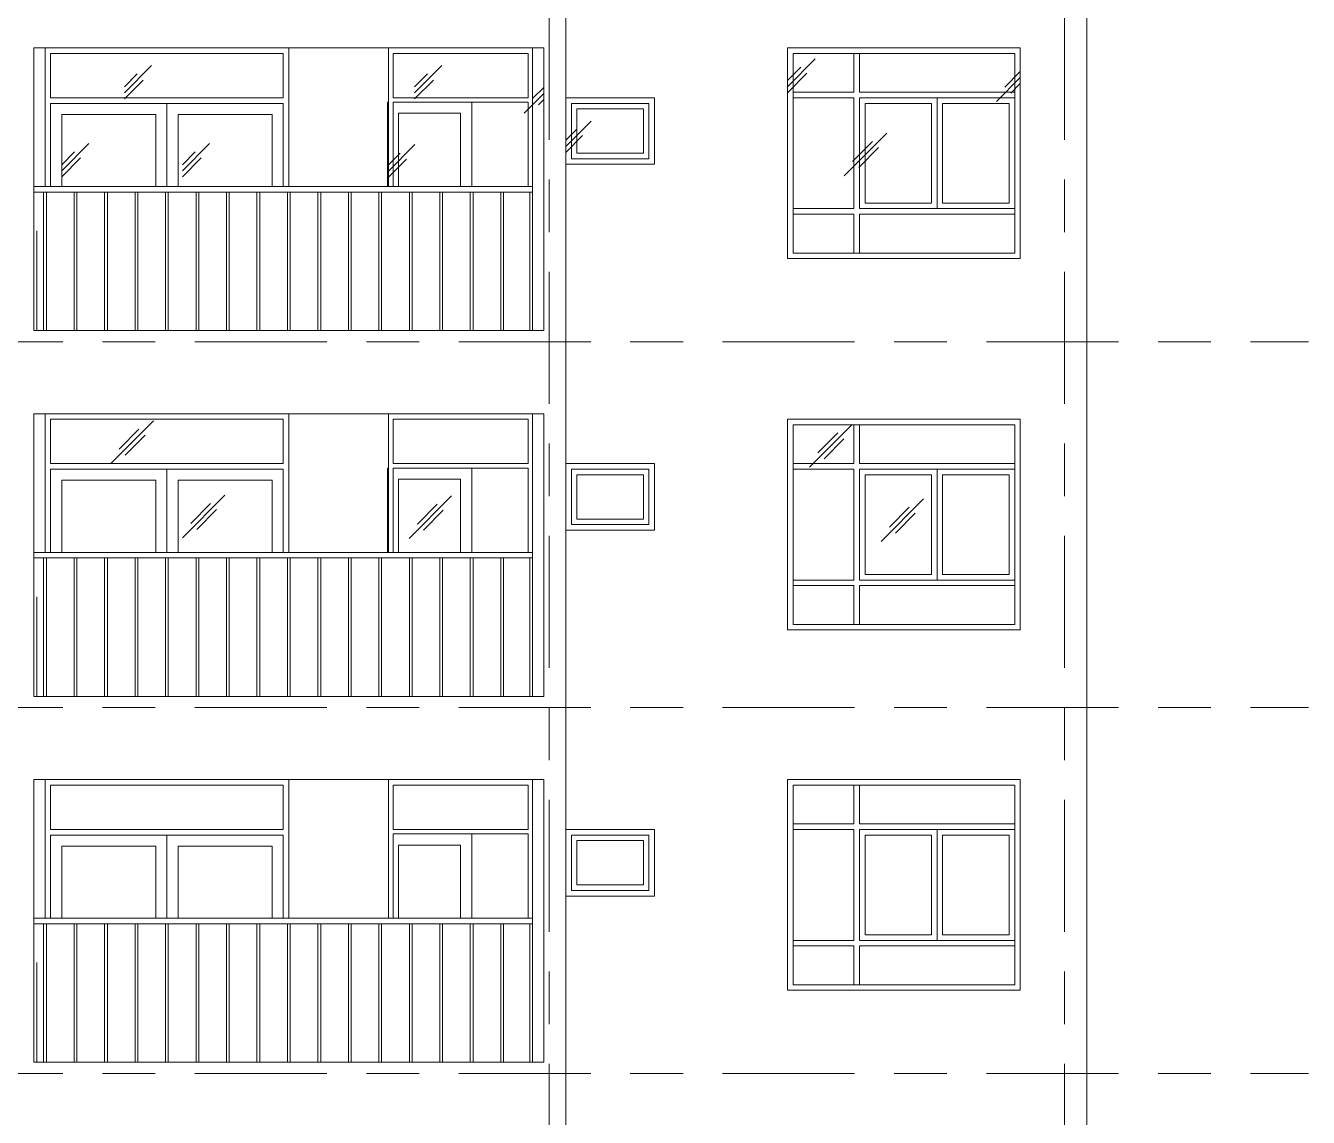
# Model space of a CAD drawing. Header units: millimetres. Extents: x -2100 to 124761, y -10432 to 93550.
# Drawn here: x 33025 to 44600, y 21504 to 31351 of the extents above; entities that cross this region are included whole.
import ezdxf
from ezdxf.xclip import XClip

# ---------------------------------------------------------------- set-up
doc = ezdxf.new("R2010")
doc.units = ezdxf.units.MM
doc.header["$XCLIPFRAME"] = 0
doc.linetypes.add('Centre', pattern=[31.749999999999996, 6.349999999999999, -4.7625, 15.875, -4.7625])
for name, color, linetype, lineweight in [('CUA', 31, 'Continuous', 9), ('KINH', 152, 'Continuous', 5), ('NET THAY 1', 41, 'Continuous', 5), ('NET THAY 2', 55, 'Continuous', 5), ('NET-THAY', 2, 'Continuous', 9), ('TRUC', 225, 'Continuous', 5)]:
    doc.layers.add(name, color=color, linetype=linetype, lineweight=lineweight)

# ---------------------------------------------------------------- blocks, each defined once
blk = doc.blocks.new('Railing - 25mm-1425477-MẶT ĐỨNG TRỤC A-Q')
at = {"layer": 'NET THAY 2'}
for p, q in [((30037.43651796353, 86700.00000000036), (30037.43651796353, 87950.00000000038)), ((30062.43651796354, 87950.00000000038), (30062.43651796354, 86700.00000000036))]:
    blk.add_line(p, q, dxfattribs=at)
blk = doc.blocks.new('Railing - 25mm-V61-MẶT ĐỨNG TRỤC A-Q')
at = {"layer": 'NET THAY 2'}
blk.add_line((30024.93453355518, 87600.00000000038), (30024.93453355518, 86700.00000000036), dxfattribs=at)
blk = doc.blocks.new('Railing - Railing-1821296-MẶT ĐỨNG TRỤC A-Q')
for name, p in [('Railing - 25mm-1425477-MẶT ĐỨNG TRỤC A-Q', (3149.999999999985, -64700.00000000004)), ('Railing - 25mm-1425477-MẶT ĐỨNG TRỤC A-Q', (3424.999999999988, -64700.00000000004)), ('Railing - 25mm-1425477-MẶT ĐỨNG TRỤC A-Q', (3699.999999999986, -64700.00000000004)), ('Railing - 25mm-1425477-MẶT ĐỨNG TRỤC A-Q', (3974.999999999984, -64700.00000000004)), ('Railing - 25mm-1425477-MẶT ĐỨNG TRỤC A-Q', (4249.999999999986, -64700.00000000004)), ('Railing - 25mm-1425477-MẶT ĐỨNG TRỤC A-Q', (4524.999999999985, -64700.00000000004)), ('Railing - 25mm-1425477-MẶT ĐỨNG TRỤC A-Q', (4799.999999999987, -64700.00000000004)), ('Railing - 25mm-1425477-MẶT ĐỨNG TRỤC A-Q', (5074.999999999985, -64700.00000000004)), ('Railing - 25mm-1425477-MẶT ĐỨNG TRỤC A-Q', (5349.999999999984, -64700.00000000004)), ('Railing - 25mm-1425477-MẶT ĐỨNG TRỤC A-Q', (5624.999999999986, -64700.00000000004)), ('Railing - 25mm-1425477-MẶT ĐỨNG TRỤC A-Q', (5899.999999999985, -64700.00000000004)), ('Railing - 25mm-1425477-MẶT ĐỨNG TRỤC A-Q', (6174.999999999986, -64700.00000000004)), ('Railing - 25mm-1425477-MẶT ĐỨNG TRỤC A-Q', (6449.999999999985, -64700.00000000004)), ('Railing - 25mm-1425477-MẶT ĐỨNG TRỤC A-Q', (6724.999999999987, -64700.00000000004)), ('Railing - 25mm-1425477-MẶT ĐỨNG TRỤC A-Q', (6999.999999999985, -64700.00000000004)), ('Railing - 25mm-1425477-MẶT ĐỨNG TRỤC A-Q', (7274.999999999988, -64700.00000000004)), ('Railing - 25mm-1425477-MẶT ĐỨNG TRỤC A-Q', (7537.499999999985, -64700.00000000004)), ('Railing - 25mm-V61-MẶT ĐỨNG TRỤC A-Q', (3100.001984408354, -64700.00000000004))]:
    blk.add_blockref(name, p)
blk = doc.blocks.new('X-PHONG NGU 2 - X-PHONG NGU 2_Recovery_-1759957-MẶT ĐỨNG TRỤC A-Q')
at = {"layer": 'CUA'}
for p, q in [((3653.386837741483, 84100.0000000003), (3653.386837741483, 82200.0000000003)), ((5753.386837741482, 84100.0000000003), (3653.386837741483, 84100.0000000003)), ((3703.386837741483, 84050.00000000029), (5703.386837741483, 84050.00000000029)), ((3703.386837741483, 82250.00000000029), (3703.386837741483, 84050.00000000029)), ((4303.386837741483, 84050.00000000029), (4253.386837741482, 84050.00000000029)), ((4253.386837741482, 84050.00000000029), (4253.386837741482, 83700.0000000003)), ((4303.386837741483, 83700.0000000003), (4303.386837741483, 84050.00000000029)), ((5703.386837741483, 84050.00000000029), (5703.386837741483, 82250.00000000029)), ((5753.386837741482, 82200.0000000003), (5753.386837741482, 84100.0000000003)), ((4253.386837741483, 83700.0000000003), (3703.386837741483, 83700.0000000003)), ((3703.386837741483, 83700.0000000003), (3703.386837741483, 83650.0000000003)), ((5703.386837741465, 83700.0000000003), (4303.386837741483, 83700.0000000003)), ((5703.386837741465, 83650.0000000003), (5703.386837741465, 83700.0000000003)), ((3703.386837741483, 83650.0000000003), (4253.386837741483, 83650.0000000003)), ((4253.386837741482, 83650.0000000003), (4253.386837741482, 82650.0000000003)), ((5003.386837741471, 83650.0000000003), (4303.386837741481, 83650.0000000003)), ((4303.386837741481, 83650.0000000003), (4303.386837741481, 82650.0000000003)), ((4303.386837741483, 82650.0000000003), (4303.386837741483, 83650.0000000003)), ((4303.386837741483, 83650.0000000003), (5703.386837741465, 83650.0000000003)), ((4353.386837741481, 82700.00000000029), (4353.386837741481, 83600.00000000029)), ((4353.386837741481, 83600.00000000029), (4953.38683774147, 83600.00000000029)), ((4953.38683774147, 83600.00000000029), (4953.38683774147, 82700.00000000029)), ((5003.386837741471, 82650.0000000003), (5003.386837741471, 83650.0000000003)), ((5053.386837741463, 83600.00000000029), (5653.386837741452, 83600.00000000029)), ((5053.386837741465, 82700.00000000029), (5053.386837741463, 83600.00000000029)), ((5653.386837741452, 83600.00000000029), (5653.386837741456, 82700.00000000029)), ((4253.386837741482, 82650.0000000003), (3703.386837741483, 82650.0000000003)), ((3703.386837741483, 82650.0000000003), (3703.386837741483, 82600.00000000029)), ((4303.386837741481, 82650.0000000003), (5003.386837741471, 82650.0000000003)), ((5703.386837741483, 82650.0000000003), (4303.386837741483, 82650.0000000003)), ((4953.38683774147, 82700.00000000029), (4353.386837741481, 82700.00000000029)), ((5653.386837741456, 82700.00000000029), (5053.386837741465, 82700.00000000029)), ((5703.386837741483, 82600.00000000029), (5703.386837741483, 82650.0000000003)), ((3703.386837741483, 82600.00000000029), (4253.386837741482, 82600.00000000029)), ((4253.386837741482, 82600.00000000029), (4253.386837741482, 82250.00000000029)), ((4303.386837741483, 82250.00000000029), (4303.386837741483, 82600.00000000029)), ((4303.386837741483, 82600.00000000029), (5703.386837741483, 82600.00000000029)), ((3653.386837741483, 82200.0000000003), (5753.386837741482, 82200.0000000003)), ((5703.386837741483, 82250.00000000029), (3703.386837741483, 82250.00000000029)), ((4253.386837741482, 82250.00000000029), (4303.386837741483, 82250.00000000029))]:
    blk.add_line(p, q, dxfattribs=at)
blk = doc.blocks.new('X-PHONG WC - X-PHONG WC 2-1722875-MẶT ĐỨNG TRỤC A-Q')
at = {"layer": 'CUA'}
for p, q in [((38699.8932338094, 24100.00000000034), (37899.93651796399, 24100.00000000034)), ((38699.8932338094, 23500.00000000034), (38699.8932338094, 24100.00000000034)), ((37949.8932338094, 23550.00000000034), (37949.8932338094, 24050.00000000034)), ((37949.8932338094, 24050.00000000034), (38649.8932338094, 24050.00000000034)), ((38649.8932338094, 24050.00000000034), (37949.8932338094, 24050.00000000034)), ((37949.8932338094, 24050.00000000034), (37949.8932338094, 23550.00000000034)), ((37999.8932338094, 23600.00000000034), (37999.8932338094, 24000.00000000034)), ((37999.8932338094, 24000.00000000034), (38599.8932338094, 24000.00000000034)), ((38599.8932338094, 24000.00000000034), (38599.8932338094, 23600.00000000034)), ((38649.8932338094, 24050.00000000034), (38649.8932338094, 23550.00000000034)), ((38649.8932338094, 23550.00000000034), (38649.8932338094, 24050.00000000034)), ((37899.93651796399, 23500.00000000034), (38699.8932338094, 23500.00000000034)), ((38649.8932338094, 23550.00000000034), (37949.8932338094, 23550.00000000034)), ((37949.8932338094, 23550.00000000034), (38649.8932338094, 23550.00000000034)), ((38599.8932338094, 23600.00000000034), (37999.8932338094, 23600.00000000034))]:
    blk.add_line(p, q, dxfattribs=at)
blk = doc.blocks.new('CUA LO GIA _LUA_ - CUA LO GIA _LUA_-V102-MẶT ĐỨNG TRỤC A-Q')
at = {"layer": 'CUA'}
for p, q in [((35349.93651796401, 24050.00000000211), (33249.93651796401, 24050.00000000211)), ((34299.93651796401, 24000.0000000021), (33249.93651796401, 24000.0000000021)), ((33249.936517964, 23250.00000000145), (33249.93651796401, 24000.0000000021)), ((33249.93651796401, 24000.0000000021), (33249.936517964, 23250.00000000145)), ((33249.93651796401, 24000.0000000021), (35349.93651796401, 24000.0000000021)), ((34299.93651796401, 24000.0000000021), (34299.93651796401, 23250.00000000145)), ((35349.93651796401, 23250.00000000145), (35349.93651796401, 24000.0000000021)), ((33349.93651796401, 23900.00000000211), (33349.93651796401, 23250.00000000145)), ((33349.93651796401, 23900.00000000211), (34199.93651796401, 23900.00000000211)), ((34199.93651796401, 23250.00000000145), (34199.93651796401, 23900.00000000211)), ((34399.93651796401, 23900.00000000211), (35249.93651796401, 23900.00000000211)), ((34399.93651796401, 23900.00000000211), (34399.93651796401, 23250.00000000145)), ((35249.93651796402, 23250.00000000145), (35249.93651796401, 23900.00000000211))]:
    blk.add_line(p, q, dxfattribs=at)
for points in [[(33199.93651796401, 23250.00000000145), (33199.93651796401, 24500.00000000032), (35399.93651796401, 24500.00000000032), (35399.93651796401, 23250.00000000145)], [(33249.93651796401, 24050.00000000211), (33249.93651796401, 24450.00000000032), (35349.93651796399, 24450.00000000032), (35349.93651796401, 24050.00000000211)]]:
    blk.add_lwpolyline(points, dxfattribs=at)
blk = doc.blocks.new('CUA SAN PHOI LUA1 - CUA SAN PHOI LUA 700-V103-MẶT ĐỨNG TRỤC A-Q')
at = {"layer": 'CUA'}
for p, q in [((37559.936517964, 24100.00000000099), (36339.93651796398, 24100.00000000099)), ((36299.93651796398, 24060.00000000033), (36289.93651796399, 24060.00000000033)), ((36289.93651796399, 22950.00000000034), (36289.93651796399, 24060.00000000033)), ((36339.93651796398, 22950.00000000033), (36339.93651796398, 24060.00000000033)), ((36339.93651796398, 24060.00000000033), (37559.936517964, 24060.00000000033)), ((37049.93651796399, 24060.00000000033), (37049.93651796399, 22950.00000000034)), ((37559.936517964, 22950.00000000034), (37559.936517964, 24060.00000000033)), ((36389.93651796398, 23960.00000000032), (36389.93651796398, 22950.00000000034)), ((36389.93651796398, 23960.00000000032), (36949.93651796399, 23960.00000000032)), ((36949.93651796399, 22950.00000000034), (36949.93651796399, 23960.00000000032)), ((36289.93651796399, 22000.00000000033), (36289.93651796399, 22900.00000000033)), ((36299.93651796399, 22900.00000000033), (36299.93651796399, 22000.00000000034)), ((36339.93651796398, 22000.00000000034), (36339.93651796398, 22900.00000000033)), ((36389.93651796398, 22900.00000000033), (36389.93651796398, 22800.00000000032)), ((36949.93651796399, 22800.00000000032), (36949.93651796399, 22900.00000000033)), ((37559.936517964, 22000.00000000034), (37559.936517964, 22900.00000000033)), ((36389.93651796398, 22800.00000000032), (36487.43651796351, 22800.00000000032)), ((36487.43651796351, 22700.00000000032), (36389.93651796398, 22700.00000000032)), ((36389.93651796398, 22700.00000000032), (36389.93651796398, 22000.00000000033)), ((36512.43651796351, 22800.00000000032), (36762.43651796351, 22800.00000000032)), ((36762.43651796351, 22700.00000000032), (36512.43651796351, 22700.00000000032)), ((36787.43651796351, 22800.00000000032), (36949.93651796399, 22800.00000000032)), ((36949.93651796399, 22700.00000000032), (36787.43651796351, 22700.00000000032)), ((36949.93651796399, 22000.00000000033), (36949.93651796399, 22700.00000000032))]:
    blk.add_line(p, q, dxfattribs=at)
for points in [[(36299.93651796399, 22950.00000000034), (36299.93651796399, 24549.99999999921), (37599.936517964, 24549.99999999921), (37599.936517964, 22950.00000000034)], [(36339.93651796398, 24100.00000000099), (36339.93651796398, 24499.9999999992), (37559.936517964, 24499.99999999921), (37559.936517964, 24100.00000000033)]]:
    blk.add_lwpolyline(points, dxfattribs=at)
blk = doc.blocks.new('Top Rail Type - Top Rail_Internal_-1821310-MẶT ĐỨNG TRỤC A-Q')
at = {"layer": 'NET THAY 1'}
for p, q in [((37599.93651796351, 22950.00000000034), (33099.93651796354, 22950.00000000034)), ((37599.93651796351, 22950.00000000034), (37599.93651796351, 22900.00000000034)), ((33099.93651796354, 22900.00000000034), (37599.93651796351, 22900.00000000034))]:
    blk.add_line(p, q, dxfattribs=at)
blk = doc.blocks.new('A$C26D738F4')
at = {"layer": 'KINH'}
h = blk.add_hatch(dxfattribs=at)
h.set_pattern_fill('FP_11', color=256, style=0, pattern_type=2)
h.set_pattern_definition([(45.20399999999999, (-4122.912302992554, -13944.45211912523), (0.002376607802602848, 2031.999482379696), [252.695, -2610.806]), (45.20399999999999, (-4177.69530299255, -13889.27711912522), (0.002376607802602848, 2031.999482379696), [252.695, -2610.806]), (45.20399999999999, (-4253.021302992551, -14020.31711912523), (0.002376607802602848, 2031.999482379696), [544.2669999999999, -2319.235]), (45.20399999999999, (-5494.864302992544, -12583.01211912523), (0.002376607802602848, 2031.999482379696), [252.695, -2610.806]), (45.20399999999999, (-5549.64730299254, -12527.83711912524), (0.002376607802602848, 2031.999482379696), [252.695, -2610.806]), (45.20399999999999, (-5624.974302992545, -12658.87711912523), (0.002376607802602848, 2031.999482379696), [544.2669999999999, -2319.235])])
h.paths.add_polyline_path([(10446.84491845511, -2423.520310622218), (10446.84491845509, -323.5203106222179), (9036.863052136498, -323.5203106221816), (9036.863052136527, -2423.520310622182)])
h = blk.add_hatch(dxfattribs=at)
h.set_pattern_fill('FP_11', color=256, style=0, pattern_type=2)
h.set_pattern_definition([(45.20399999999999, (-8383.205845005272, -14048.44499999966), (0.002376607802602848, 2031.999482379696), [252.695, -2610.806]), (45.20399999999999, (-8437.988845005275, -13993.26999999965), (0.002376607802602848, 2031.999482379696), [252.695, -2610.806]), (45.20399999999999, (-8513.314845005269, -14124.30999999966), (0.002376607802602848, 2031.999482379696), [544.2669999999999, -2319.235]), (45.20399999999999, (-9755.15784500527, -12687.00499999966), (0.002376607802602848, 2031.999482379696), [252.695, -2610.806]), (45.20399999999999, (-9809.940845005265, -12631.82999999967), (0.002376607802602848, 2031.999482379696), [252.695, -2610.806]), (45.20399999999999, (-9885.26784500527, -12762.86999999966), (0.002376607802602848, 2031.999482379696), [544.2669999999999, -2319.235])])
h.paths.add_polyline_path([(6836.866560525123, -2649.999999999462), (6836.866560525086, -749.9999999993524), (4736.866560525094, -749.999999999156), (4736.866560525123, -2649.999999999265)])
h = blk.add_hatch(dxfattribs=at)
h.set_pattern_fill('FP_11', color=256, style=0, pattern_type=2)
h.set_pattern_definition([(45.20399999999999, (-2917.164503377957, -13284.77173004461), (0.002376607802602848, 2031.999482379696), [252.695, -2610.806]), (45.20399999999999, (-2971.947503377953, -13229.59673004461), (0.002376607802602848, 2031.999482379696), [252.695, -2610.806]), (45.20399999999999, (-3047.273503377954, -13360.63673004461), (0.002376607802602848, 2031.999482379696), [544.2669999999999, -2319.235]), (45.20399999999999, (-4289.116503377947, -11923.33173004461), (0.002376607802602848, 2031.999482379696), [252.695, -2610.806]), (45.20399999999999, (-4343.899503377943, -11868.15673004462), (0.002376607802602848, 2031.999482379696), [252.695, -2610.806]), (45.20399999999999, (-4419.226503377948, -11999.19673004461), (0.002376607802602848, 2031.999482379696), [544.2669999999999, -2319.235])])
h.paths.add_polyline_path([(12297.86122283395, -2140.801594260301), (12297.86122283395, -1400.000000000531), (11447.86122283394, -1400.000000000538), (11447.86122283395, -2140.801594260301)])
h = blk.add_hatch(dxfattribs=at)
h.set_pattern_fill('FP_11', color=256, style=0, pattern_type=2)
h.set_pattern_definition([(45.20399999999999, (-1828.18080775682, -13284.77173004461), (0.002376607802602848, 2031.999482379696), [252.695, -2610.806]), (45.20399999999999, (-1882.963807756816, -13229.59673004461), (0.002376607802602848, 2031.999482379696), [252.695, -2610.806]), (45.20399999999999, (-1958.289807756817, -13360.63673004461), (0.002376607802602848, 2031.999482379696), [544.2669999999999, -2319.235]), (45.20399999999999, (-3200.132807756811, -11923.33173004461), (0.002376607802602848, 2031.999482379696), [252.695, -2610.806]), (45.20399999999999, (-3254.915807756806, -11868.15673004462), (0.002376607802602848, 2031.999482379696), [252.695, -2610.806]), (45.20399999999999, (-3330.242807756811, -11999.19673004461), (0.002376607802602848, 2031.999482379696), [544.2669999999999, -2319.235])])
h.paths.add_polyline_path([(13386.84491845508, -2140.801594260301), (13386.84491845508, -1400.000000000531), (12536.84491845508, -1400.000000000538), (12536.84491845508, -2140.801594260301)])
h = blk.add_hatch(dxfattribs=at)
h.set_pattern_fill('FP_11', color=256, style=0, pattern_type=2)
h.set_pattern_definition([(45.20399999999999, (-6359.556970480757, -13486.30822907343), (0.002376607802602848, 2031.999482379696), [252.695, -2610.806]), (45.20399999999999, (-6414.33997048076, -13431.13322907343), (0.002376607802602848, 2031.999482379696), [252.695, -2610.806]), (45.20399999999999, (-6489.665970480753, -13562.17322907344), (0.002376607802602848, 2031.999482379696), [544.2669999999999, -2319.235]), (45.20399999999999, (-7731.508970480754, -12124.86822907342), (0.002376607802602848, 2031.999482379696), [252.695, -2610.806]), (45.20399999999999, (-7786.29197048075, -12069.69322907343), (0.002376607802602848, 2031.999482379696), [252.695, -2610.806]), (45.20399999999999, (-7861.618970480755, -12200.73322907343), (0.002376607802602848, 2031.999482379696), [544.2669999999999, -2319.235])])
h.paths.add_polyline_path([(8836.8449184551, -2200.000000000597), (8836.844918455092, -1600.000000000597), (8036.888202609705, -1600.0000000004), (8036.888202609705, -2200.0000000004)])
h = blk.add_hatch(dxfattribs=at)
h.set_pattern_fill('FP_11', color=256, style=0, pattern_type=2)
h.set_pattern_definition([(45.20399999999999, (-5012.999301616313, -13987.75573752598), (0.002376607802602848, 2031.999482379696), [252.695, -2610.806]), (45.20399999999999, (-5067.782301616309, -13932.58073752598), (0.002376607802602848, 2031.999482379696), [252.695, -2610.806]), (45.20399999999999, (-5143.10830161631, -14063.62073752598), (0.002376607802602848, 2031.999482379696), [544.2669999999999, -2319.235]), (45.20399999999999, (-6384.951301616304, -12626.31573752598), (0.002376607802602848, 2031.999482379696), [252.695, -2610.806]), (45.20399999999999, (-6439.734301616299, -12571.14073752599), (0.002376607802602848, 2031.999482379696), [252.695, -2610.806]), (45.20399999999999, (-6515.061301616304, -12702.18073752598), (0.002376607802602848, 2031.999482379696), [544.2669999999999, -2319.235])])
h.paths.add_polyline_path([(10202.02642459559, -2843.785601741671), (10202.02642459559, -2102.9840074819), (9352.026424595584, -2102.984007481908), (9352.026424595591, -2843.785601741671)])
h = blk.add_hatch(dxfattribs=at)
h.set_pattern_fill('FP_11', color=256, style=0, pattern_type=2)
h.set_pattern_definition([(45.20399999999999, (-2393.951317751293, -13987.75573752598), (0.002376607802602848, 2031.999482379696), [252.695, -2610.806]), (45.20399999999999, (-2448.734317751288, -13932.58073752598), (0.002376607802602848, 2031.999482379696), [252.695, -2610.806]), (45.20399999999999, (-2524.060317751289, -14063.62073752598), (0.002376607802602848, 2031.999482379696), [544.2669999999999, -2319.235]), (45.20399999999999, (-3765.903317751283, -12626.31573752598), (0.002376607802602848, 2031.999482379696), [252.695, -2610.806]), (45.20399999999999, (-3820.686317751279, -12571.14073752599), (0.002376607802602848, 2031.999482379696), [252.695, -2610.806]), (45.20399999999999, (-3896.013317751283, -12702.18073752598), (0.002376607802602848, 2031.999482379696), [544.2669999999999, -2319.235])])
h.paths.add_polyline_path([(12821.07440846061, -2843.785601741671), (12821.07440846061, -2102.9840074819), (11971.0744084606, -2102.984007481908), (11971.07440846061, -2843.785601741671)])
at = {"layer": 'NET-THAY'}
for p, q in [((4136.844918455681, -3249.999999999352), (4136.844918455652, 50.00000000065484)), ((8836.844918455092, -3249.999999999367), (8836.844918455063, 50.00000000065484)), ((9036.844918455077, -100.0000000004948), (13636.8449184558, -100.0000000004948)), ((9036.844918455077, -100.0000000004948), (9036.844918455106, -2650.000000000502)), ((8036.888202609698, -1600.000000000502), (8836.844918455106, -1600.000000000502)), ((8036.888202609698, -2200.000000000502), (8036.888202609698, -1600.000000000502)), ((8836.844918455106, -2200.000000000502), (8036.888202609698, -2200.000000000502)), ((9036.844918455106, -2649.999999999367), (13636.84491845511, -2649.999999999374))]:
    blk.add_line(p, q, dxfattribs=at)
blk.add_lwpolyline([(13636.84491845582, -100.0000000004948), (13636.84491845511, -2649.999999999374)], dxfattribs=at)
at = {"layer": 'CUA', "rotation": 180}
for name, p in [('X-PHONG NGU 2 - X-PHONG NGU 2_Recovery_-1759957-MẶT ĐỨNG TRỤC A-Q', (10490.25339826655, 81450.00000000093)), ('CUA LO GIA _LUA_ - CUA LO GIA _LUA_-V102-MẶT ĐỨNG TRỤC A-Q', (46736.78143641905, 21850.00000000095)), ('X-PHONG WC - X-PHONG WC 2-1722875-MẶT ĐỨNG TRỤC A-Q', (46736.78143641905, 21899.9999999998))]:
    blk.add_blockref(name, p, dxfattribs=at)
at = {"layer": 'CUA'}
ref = blk.add_blockref('CUA SAN PHOI LUA1 - CUA SAN PHOI LUA 700-V103-MẶT ĐỨNG TRỤC A-Q', (46736.78143641905, 21899.9999999998), dxfattribs=dict(at, rotation=180))
XClip(ref).set_block_clipping_path([(36096.90770186909, 23300.00000000034), (37599.936517964, 24549.99999999917)])
at = {"layer": 'NET THAY 1', "rotation": 180}
for name, p in [('Railing - Railing-1821296-MẶT ĐỨNG TRỤC A-Q', (46736.78143641905, 21899.9999999998)), ('Top Rail Type - Top Rail_Internal_-1821310-MẶT ĐỨNG TRỤC A-Q', (46736.78143641905, 21549.9999999998))]:
    blk.add_blockref(name, p, dxfattribs=at)

msp = doc.modelspace()

# ---------------------------------------------------------------- hatches: boundary and pattern name
at = {"layer": 'KINH'}
h = msp.add_hatch(dxfattribs=at)
h.set_pattern_fill('FP_11', color=256, angle=180, style=0, pattern_type=2)
h.set_pattern_definition([(225.204, (48814.71064808828, 39231.06154010615), (-0.002376607802851696, -2031.999482379696), [252.695, -2610.806]), (225.204, (48869.49364808828, 39175.88654010615), (-0.002376607802851696, -2031.999482379696), [252.695, -2610.806]), (225.204, (48944.81964808828, 39306.92654010616), (-0.002376607802851696, -2031.999482379696), [544.2669999999999, -2319.235]), (225.204, (50186.66264808827, 37869.62154010615), (-0.002376607802851696, -2031.999482379696), [252.695, -2610.806]), (225.204, (50241.44564808827, 37814.44654010616), (-0.002376607802851696, -2031.999482379696), [252.695, -2610.806]), (225.204, (50316.77264808827, 37945.48654010615), (-0.002376607802851696, -2031.999482379696), [544.2669999999999, -2319.235])])
h.paths.add_polyline_path([(33199.93651796402, 27916.24358186275), (33199.93651796401, 26187.09140432185), (35399.93651796401, 26187.09140432186), (35399.93651796401, 27916.24358186275)])
h = msp.add_hatch(dxfattribs=at)
h.set_pattern_fill('FP_11', color=256, angle=180, style=0, pattern_type=2)
h.set_pattern_definition([(225.204, (55119.98728142437, 39198.44500000062), (-0.002376607802851696, -2031.999482379696), [252.695, -2610.806]), (225.204, (55174.77028142437, 39143.27000000062), (-0.002376607802851696, -2031.999482379696), [252.695, -2610.806]), (225.204, (55250.09628142437, 39274.31000000062), (-0.002376607802851696, -2031.999482379696), [544.2669999999999, -2319.235]), (225.204, (56491.93928142437, 37837.00500000062), (-0.002376607802851696, -2031.999482379696), [252.695, -2610.806]), (225.204, (56546.72228142437, 37781.83000000063), (-0.002376607802851696, -2031.999482379696), [252.695, -2610.806]), (225.204, (56622.04928142437, 37912.87000000062), (-0.002376607802851696, -2031.999482379696), [544.2669999999999, -2319.235])])
h.paths.add_polyline_path([(39899.91487589398, 27800.00000000042), (39899.91487589398, 25900.00000000032), (41999.91487589398, 25900.00000000012), (41999.91487589398, 27800.00000000022)])
h = msp.add_hatch(dxfattribs=at)
h.set_pattern_fill('FP_11', color=256, angle=180, style=0, pattern_type=2)
h.set_pattern_definition([(225.204, (50859.69373941165, 39224.84770675395), (-0.002376607802851696, -2031.999482379696), [252.695, -2610.806]), (225.204, (50914.47673941165, 39169.67270675395), (-0.002376607802851696, -2031.999482379696), [252.695, -2610.806]), (225.204, (50989.80273941165, 39300.71270675395), (-0.002376607802851696, -2031.999482379696), [544.2669999999999, -2319.235]), (225.204, (52231.64573941164, 37863.40770675395), (-0.002376607802851696, -2031.999482379696), [252.695, -2610.806]), (225.204, (52286.42873941164, 37808.23270675396), (-0.002376607802851696, -2031.999482379696), [252.695, -2610.806]), (225.204, (52361.75573941164, 37939.27270675395), (-0.002376607802851696, -2031.999482379696), [544.2669999999999, -2319.235])])
h.paths.add_polyline_path([(36289.93651796399, 27703.91589825094), (36289.93651796398, 26600.00000000036), (37699.91838428257, 26600.00000000033), (37699.91838428257, 27703.91589825091)])

# ---------------------------------------------------------------- linework, layer by layer
at = {"layer": 'CUA'}
msp.add_line((33199.93651796401, 23599.99999999922), (33199.93651796401, 24549.99999999921), dxfattribs=at)
at = {"layer": 'NET-THAY'}
for p, q in [((37899.93651796401, 28449.99999999921), (37899.93651796401, 25149.9999999992)), ((42599.93651796342, 28449.9999999992), (42599.93651796225, -150)), ((37699.93651796399, 27849.99999999921), (33099.93651796399, 27849.99999999921)), ((37699.93651796399, 25300.00000000034), (37699.93651796399, 27850.00000000034)), ((39899.91487589399, 25900.00000000031), (39899.91487589399, 27750.00000000066)), ((41999.91487589398, 27750.00000000066), (41999.91487589398, 25900.00000000032)), ((37899.93651796399, 27400.00000000034), (38699.8932338094, 27400.00000000034)), ((38699.8932338094, 27400.00000000034), (38699.8932338094, 26800.00000000035)), ((38699.8932338094, 26800.00000000035), (37899.93651796399, 26800.00000000035)), ((41999.91487589398, 25900.00000000032), (39899.91487589398, 25900.00000000032)), ((37699.93651796399, 25300.00000000034), (33099.93651796327, 25300.00000000034)), ((37899.93651796401, 25149.9999999992), (37899.93651796401, 21249.99999999921)), ((42599.93651796342, 25149.9999999992), (42599.93651796355, 21249.99999999921)), ((37699.93651796399, 24549.99999999921), (33099.93651796399, 24549.99999999921)), ((33199.93651796401, 24549.99999999921), (35399.93651796401, 24549.99999999921)), ((37699.93651796399, 22000.00000000034), (37699.93651796399, 24550.00000000034)), ((37699.93651796399, 22000.00000000034), (33099.93651796327, 22000.00000000034))]:
    msp.add_line(p, q, dxfattribs=at)
for points in [[(33099.93651796325, 25300.00000000034), (33099.93651796399, 27849.99999999921)], [(33099.93651796326, 22000.00000000034), (33099.93651796399, 24549.99999999921)]]:
    msp.add_lwpolyline(points, dxfattribs=at)
at = {"layer": 'TRUC', "linetype": 'Centre', "ltscale": 75}
for p, q in [((37749.93651796271, -3849.293645384696), (37749.93651796271, 93540.40173060042)), ((42399.93651796225, -3849.293645384696), (42399.93651796225, 93540.40173060042)), ((42599.93651796225, -1309.293645384698), (42599.93651796225, 93540.40173060042)), ((-2000.063482037755, 28500.00000000142), (44599.93651796341, 28500.0000000011)), ((-2000.063482037756, 25200.00000000143), (44599.9365179634, 25200.0000000011)), ((-2000.063482037756, 21900.00000000143), (44599.9365179634, 21900.0000000011))]:
    msp.add_line(p, q, dxfattribs=at)

# ---------------------------------------------------------------- block references
at = {"layer": 'CUA'}
for name, p in [('CUA LO GIA _LUA_ - CUA LO GIA _LUA_-V102-MẶT ĐỨNG TRỤC A-Q', (0, 3349.99999999889)), ('X-PHONG NGU 2 - X-PHONG NGU 2_Recovery_-1759957-MẶT ĐỨNG TRỤC A-Q', (36246.5280381525, -56299.99999999999)), ('X-PHONG WC - X-PHONG WC 2-1722875-MẶT ĐỨNG TRỤC A-Q', (0, 3300.000000000004)), ('CUA LO GIA _LUA_ - CUA LO GIA _LUA_-V102-MẶT ĐỨNG TRỤC A-Q', (0, 49.99999999888678)), ('X-PHONG NGU 2 - X-PHONG NGU 2_Recovery_-1759957-MẶT ĐỨNG TRỤC A-Q', (36246.5280381525, -59550.0000000011)), ('X-PHONG WC - X-PHONG WC 2-1722875-MẶT ĐỨNG TRỤC A-Q', (0, 0))]:
    msp.add_blockref(name, p, dxfattribs=at)
ref = msp.add_blockref('CUA SAN PHOI LUA1 - CUA SAN PHOI LUA 700-V103-MẶT ĐỨNG TRỤC A-Q', (0, 3300.000000000004), dxfattribs=at)
XClip(ref).set_block_clipping_path([(36072.76453044935, 23300.000000000346), (37599.936517964, 24549.999999999207)])
ref = msp.add_blockref('CUA SAN PHOI LUA1 - CUA SAN PHOI LUA 700-V103-MẶT ĐỨNG TRỤC A-Q', (0, 0), dxfattribs=at)
XClip(ref).set_block_clipping_path([(36299.93651796399, 23300.00000000034), (37655.71155909484, 24549.99999999921)])
at = {"layer": 'NET THAY 1'}
for name, p in [('Top Rail Type - Top Rail_Internal_-1821310-MẶT ĐỨNG TRỤC A-Q', (0, 3650.000000000011)), ('Railing - Railing-1821296-MẶT ĐỨNG TRỤC A-Q', (0, 3300.000000000004)), ('Top Rail Type - Top Rail_Internal_-1821310-MẶT ĐỨNG TRỤC A-Q', (0, 350)), ('Railing - Railing-1821296-MẶT ĐỨNG TRỤC A-Q', (0, 0))]:
    msp.add_blockref(name, p, dxfattribs=at)
at = {"layer": 'NET-THAY', "rotation": 180}
msp.add_blockref('A$C26D738F4', (46736.78143641907, 28499.99999999984), dxfattribs=at)

doc.saveas('drawing.dxf')
